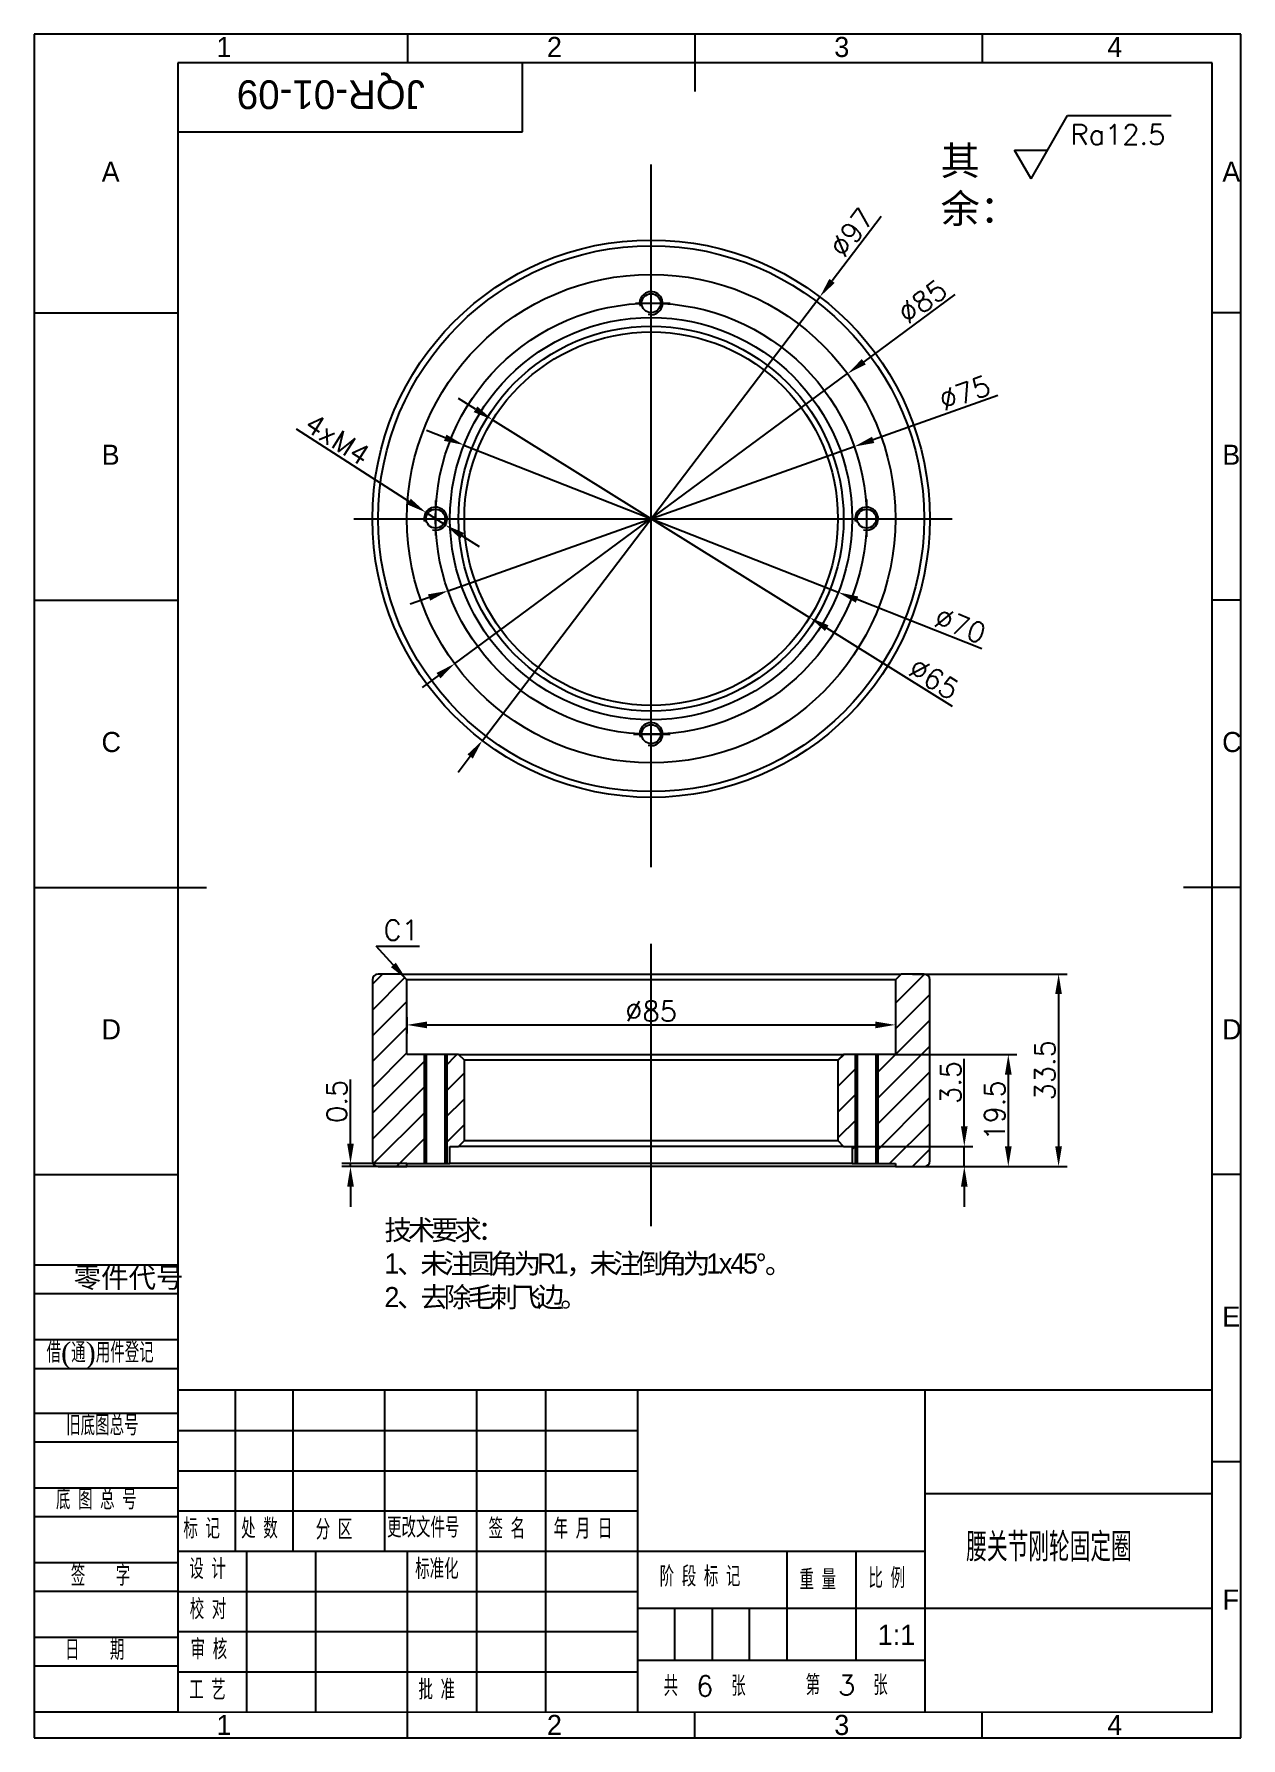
# Model space of a CAD drawing. Header units: millimetres. Extents: x 36 to 246, y 27 to 323.
import ezdxf

# ---------------------------------------------------------------- set-up
doc = ezdxf.new("R2010")
doc.units = ezdxf.units.MM
doc.layers.get('0').update_dxf_attribs({"color": 3})
doc.layers.add('尺寸', color=7, linetype='Continuous')
doc.styles.add('SLDTEXTSTYLE1', font='')
doc.styles.get("Standard").update_dxf_attribs({"font": 'txt', "bigfont": 'gbcbig.shx'})
doc.styles.add('样式 1', font='times.shx', dxfattribs={"bigfont": 'gbcbig.shx'})
doc.styles.add('长仿宋', font='', dxfattribs={"height": 3.5})
doc.styles.get('SLDTEXTSTYLE1').set_extended_font_data('汉仪长仿宋体')
doc.styles.get('长仿宋').set_extended_font_data('ChangFangSong')
doc.dimstyles.new('ISO-25', dxfattribs={"dimtxt": 3.5, "dimasz": 3.5, "dimexe": 1.5, "dimexo": 0, "dimtad": 1, "dimdsep": 46, "dimtxsty": 'Standard', "dimcen": 2.5, "dimadec": 0, "dimazin": 0, "dimtfac": 1, "dimtmove": 0, "dimatfit": 3, "dimfxl": 1, "dimarcsym": 0})
pattern_1 = [(45, (33.3087, 24.5724), (-2.245064, 2.245064), [])]

# ---------------------------------------------------------------- blocks, each defined once
blk = doc.blocks.new('*D5')
at = {"layer": 'Defpoints', "color": 0, "transparency": 16777216}
for p in [(172.77, 277.63), (114.04, 200.43)]:
    blk.add_point(p, dxfattribs=at)
at = {"layer": '尺寸', "color": 0, "lineweight": -2, "transparency": 16777216}
for p, q in [((183.42, 291.62), (174.89, 280.41)), ((114.04, 200.43), (172.77, 277.63)), ((111.92, 197.64), (109.8, 194.86))]:
    blk.add_line(p, q, dxfattribs=at)
at = {"layer": '尺寸', "color": 0, "transparency": 16777216}
for points in [[(174.42, 280.77), (175.35, 280.06), (172.77, 277.63)], [(111.45, 198), (112.38, 197.29), (114.04, 200.43)]]:
    blk.add_solid(points, dxfattribs=at)
at = {"layer": '尺寸', "color": 0, "lineweight": -3, "transparency": 16777216, "insert": (178.32, 288.85), "char_height": 3.5, "attachment_point": 5, "rotation": 52.7358}
blk.add_mtext('∅97', dxfattribs=at)
blk = doc.blocks.new('*D6')
at = {"layer": 'Defpoints', "color": 0, "transparency": 16777216}
for p in [(177.6, 264.27), (109.21, 213.79)]:
    blk.add_point(p, dxfattribs=at)
at = {"layer": '尺寸', "color": 0, "lineweight": -2, "transparency": 16777216}
for p, q in [((196.28, 278.06), (180.41, 266.35)), ((109.21, 213.79), (177.6, 264.27)), ((106.39, 211.71), (103.58, 209.63))]:
    blk.add_line(p, q, dxfattribs=at)
at = {"layer": '尺寸', "color": 0, "transparency": 16777216}
for points in [[(180.07, 266.81), (180.76, 265.88), (177.6, 264.27)], [(106.05, 212.18), (106.74, 211.24), (109.21, 213.79)]]:
    blk.add_solid(points, dxfattribs=at)
at = {"layer": '尺寸', "color": 0, "lineweight": -3, "transparency": 16777216, "insert": (190.62, 276.83), "char_height": 3.5, "attachment_point": 5, "rotation": 36.431}
blk.add_mtext('∅85', dxfattribs=at)
blk = doc.blocks.new('*D7')
at = {"layer": 'Defpoints', "color": 0, "transparency": 16777216}
for p in [(110.83, 251.84), (175.98, 226.22)]:
    blk.add_point(p, dxfattribs=at)
at = {"layer": '尺寸', "color": 0, "lineweight": -2, "transparency": 16777216}
for p, q in [((107.57, 253.12), (104.32, 254.4)), ((110.83, 251.84), (175.98, 226.22)), ((200.98, 216.39), (179.23, 224.94))]:
    blk.add_line(p, q, dxfattribs=at)
at = {"layer": '尺寸', "color": 0, "transparency": 16777216}
for points in [[(107.79, 253.66), (107.36, 252.57), (110.83, 251.84)], [(179.45, 225.48), (179.02, 224.4), (175.98, 226.22)]]:
    blk.add_solid(points, dxfattribs=at)
at = {"layer": '尺寸', "color": 0, "lineweight": -3, "transparency": 16777216, "insert": (197.2, 220.43), "char_height": 3.5, "attachment_point": 5, "rotation": 338.5331}
blk.add_mtext('∅70', dxfattribs=at)
blk = doc.blocks.new('*D8')
at = {"layer": 'Defpoints', "color": 0, "transparency": 16777216}
for p in [(115.82, 256.22), (170.99, 221.84)]:
    blk.add_point(p, dxfattribs=at)
at = {"layer": '尺寸', "color": 0, "lineweight": -2, "transparency": 16777216}
for p, q in [((112.85, 258.07), (109.88, 259.92)), ((115.82, 256.22), (170.99, 221.84)), ((195.85, 206.35), (173.96, 219.99))]:
    blk.add_line(p, q, dxfattribs=at)
at = {"layer": '尺寸', "color": 0, "transparency": 16777216}
for points in [[(113.16, 258.56), (112.54, 257.57), (115.82, 256.22)], [(174.27, 220.48), (173.65, 219.49), (170.99, 221.84)]]:
    blk.add_solid(points, dxfattribs=at)
at = {"layer": '尺寸', "color": 0, "lineweight": -3, "transparency": 16777216, "insert": (192.61, 211.16), "char_height": 3.5, "attachment_point": 5, "rotation": 328.0721}
blk.add_mtext('∅65', dxfattribs=at)
blk = doc.blocks.new('*D9')
at = {"layer": 'Defpoints', "color": 0, "transparency": 16777216}
for p in [(178.74, 251.57), (108.06, 226.48)]:
    blk.add_point(p, dxfattribs=at)
at = {"layer": '尺寸', "color": 0, "lineweight": -2, "transparency": 16777216}
for p, q in [((203.75, 260.45), (182.04, 252.75)), ((108.06, 226.48), (178.74, 251.57)), ((104.77, 225.31), (101.47, 224.14))]:
    blk.add_line(p, q, dxfattribs=at)
at = {"layer": '尺寸', "color": 0, "transparency": 16777216}
for points in [[(181.85, 253.3), (182.24, 252.2), (178.74, 251.57)], [(104.57, 225.86), (104.96, 224.76), (108.06, 226.48)]]:
    blk.add_solid(points, dxfattribs=at)
at = {"layer": '尺寸', "color": 0, "lineweight": -3, "transparency": 16777216, "insert": (197.97, 260.92), "char_height": 3.5, "attachment_point": 5, "rotation": 19.5466}
blk.add_mtext('∅75', dxfattribs=at)
blk = doc.blocks.new('*D10')
at = {"layer": 'Defpoints', "color": 0, "transparency": 16777216}
for p in [(104.22, 240.11), (107.59, 237.95)]:
    blk.add_point(p, dxfattribs=at)
at = {"layer": '尺寸', "color": 0, "lineweight": -2, "transparency": 16777216}
for p, q in [((81.62, 254.65), (101.28, 242)), ((107.59, 237.95), (104.22, 240.11)), ((110.53, 236.05), (113.47, 234.16))]:
    blk.add_line(p, q, dxfattribs=at)
at = {"layer": '尺寸', "color": 0, "transparency": 16777216}
for points in [[(101.59, 242.49), (100.96, 241.51), (104.22, 240.11)], [(110.85, 236.54), (110.21, 235.56), (107.59, 237.95)]]:
    blk.add_solid(points, dxfattribs=at)
at = {"layer": '尺寸', "color": 0, "lineweight": -3, "transparency": 16777216, "insert": (88.82, 252.83), "char_height": 3.5, "attachment_point": 5, "rotation": 327.2567}
blk.add_mtext('4xM4', dxfattribs=at)
blk = doc.blocks.new('*D11')
at = {"layer": 'Defpoints', "color": 0, "transparency": 16777216}
for p in [(100.9, 152.28), (185.9, 152.28), (185.9, 150.93)]:
    blk.add_point(p, dxfattribs=at)
at = {"layer": '尺寸', "color": 0, "lineweight": -2, "transparency": 16777216}
for p, q in [((100.9, 152.28), (100.9, 149.43)), ((185.9, 152.28), (185.9, 149.43)), ((104.4, 150.93), (182.4, 150.93))]:
    blk.add_line(p, q, dxfattribs=at)
at = {"layer": '尺寸', "color": 0, "transparency": 16777216}
for points in [[(104.4, 151.51), (104.4, 150.34), (100.9, 150.93)], [(182.4, 151.51), (182.4, 150.34), (185.9, 150.93)]]:
    blk.add_solid(points, dxfattribs=at)
at = {"layer": '尺寸', "color": 0, "lineweight": -3, "transparency": 16777216, "insert": (143.4, 153.3), "char_height": 3.5, "attachment_point": 5}
blk.add_mtext('%%c85', dxfattribs=at)
blk = doc.blocks.new('*D12')
at = {"layer": 'Defpoints', "color": 0, "transparency": 16777216}
for p in [(188.9, 159.78), (188.9, 126.28), (214.31, 126.28)]:
    blk.add_point(p, dxfattribs=at)
at = {"layer": '尺寸', "color": 0, "lineweight": -2, "transparency": 16777216}
for p, q in [((188.9, 159.78), (215.81, 159.78)), ((214.31, 156.28), (214.31, 129.78)), ((188.9, 126.28), (215.81, 126.28))]:
    blk.add_line(p, q, dxfattribs=at)
at = {"layer": '尺寸', "color": 0, "transparency": 16777216}
for points in [[(213.72, 156.28), (214.89, 156.28), (214.31, 159.78)], [(213.72, 129.78), (214.89, 129.78), (214.31, 126.28)]]:
    blk.add_solid(points, dxfattribs=at)
at = {"layer": '尺寸', "color": 0, "lineweight": -3, "transparency": 16777216, "insert": (211.93, 143.03), "char_height": 3.5, "attachment_point": 5, "rotation": 90}
blk.add_mtext('33.5', dxfattribs=at)
blk = doc.blocks.new('*D13')
at = {"layer": 'Defpoints', "color": 0, "transparency": 16777216}
for p in [(185.9, 145.78), (185.9, 126.28), (205.56, 126.28)]:
    blk.add_point(p, dxfattribs=at)
at = {"layer": '尺寸', "color": 0, "lineweight": -2, "transparency": 16777216}
for p, q in [((185.9, 145.78), (207.06, 145.78)), ((205.56, 142.28), (205.56, 129.78)), ((185.9, 126.28), (207.06, 126.28))]:
    blk.add_line(p, q, dxfattribs=at)
at = {"layer": '尺寸', "color": 0, "transparency": 16777216}
for points in [[(204.97, 142.28), (206.14, 142.28), (205.56, 145.78)], [(204.97, 129.78), (206.14, 129.78), (205.56, 126.28)]]:
    blk.add_solid(points, dxfattribs=at)
at = {"layer": '尺寸', "color": 0, "lineweight": -3, "transparency": 16777216, "insert": (203.18, 136.03), "char_height": 3.5, "attachment_point": 5, "rotation": 90}
blk.add_mtext('19.5', dxfattribs=at)
blk = doc.blocks.new('*D14')
at = {"layer": 'Defpoints', "color": 0, "transparency": 16777216}
for p in [(178.4, 129.78), (188.9, 126.28), (197.9, 126.28)]:
    blk.add_point(p, dxfattribs=at)
at = {"layer": '尺寸', "color": 0, "lineweight": -2, "transparency": 16777216}
for p, q in [((197.9, 133.28), (197.9, 145.03)), ((178.4, 129.78), (199.4, 129.78)), ((197.9, 126.28), (197.9, 129.78)), ((188.9, 126.28), (199.4, 126.28)), ((197.9, 122.78), (197.9, 119.28))]:
    blk.add_line(p, q, dxfattribs=at)
at = {"layer": '尺寸', "color": 0, "transparency": 16777216}
for points in [[(197.32, 133.28), (198.48, 133.28), (197.9, 129.78)], [(197.32, 122.78), (198.48, 122.78), (197.9, 126.28)]]:
    blk.add_solid(points, dxfattribs=at)
at = {"layer": '尺寸', "color": 0, "lineweight": -3, "transparency": 16777216, "insert": (195.53, 140.91), "char_height": 3.5, "attachment_point": 5, "rotation": 90}
blk.add_mtext('3.5', dxfattribs=at)
blk = doc.blocks.new('*D15')
at = {"layer": 'Defpoints', "color": 0, "transparency": 16777216}
for p in [(91.09, 126.78), (100.9, 126.78), (100.9, 126.28)]:
    blk.add_point(p, dxfattribs=at)
at = {"layer": '尺寸', "color": 0, "lineweight": -2, "transparency": 16777216}
for p, q in [((91.09, 130.28), (91.09, 141.45)), ((100.9, 126.78), (89.59, 126.78)), ((100.9, 126.28), (89.59, 126.28)), ((91.09, 126.28), (91.09, 126.78)), ((91.09, 122.78), (91.09, 119.28))]:
    blk.add_line(p, q, dxfattribs=at)
at = {"layer": '尺寸', "color": 0, "transparency": 16777216}
for points in [[(90.51, 130.28), (91.68, 130.28), (91.09, 126.78)], [(90.51, 122.78), (91.68, 122.78), (91.09, 126.28)]]:
    blk.add_solid(points, dxfattribs=at)
at = {"layer": '尺寸', "color": 0, "lineweight": -3, "transparency": 16777216, "insert": (88.72, 137.62), "char_height": 3.5, "attachment_point": 5, "rotation": 90}
blk.add_mtext('0.5', dxfattribs=at)
blk = doc.blocks.new('粗糙度')
for p, q in [((0, 0), (6.35, 11)), ((6.35, 11), (24.35, 11)), ((-2.89, 5), (2.89, 5)), ((0, 0), (-2.89, 5))]:
    blk.add_line(p, q)
blk.add_attdef('RAA.A', (6.86, 5.95), '', height=3.5)

msp = doc.modelspace()

# ---------------------------------------------------------------- hatches: boundary and pattern name
at = {"layer": '尺寸', "lineweight": -3}
h = msp.add_hatch(dxfattribs=at)
h.set_pattern_fill('ANSI31', color=256, style=0)
h.set_pattern_definition(pattern_1)
edge = h.paths.add_edge_path(flags=0)
edge.add_line((95.903, 126.282), (100.903, 126.282))
edge.add_line((100.903, 126.282), (100.903, 126.782))
edge.add_line((100.903, 126.782), (104.253, 126.782))
edge.add_line((104.253, 126.782), (104.253, 145.782))
edge.add_line((104.253, 145.782), (100.903, 145.782))
edge.add_line((100.903, 145.782), (100.903, 158.782))
edge.add_line((100.903, 158.782), (99.903, 159.782))
edge.add_line((99.903, 159.782), (95.903, 159.782))
edge.add_arc((95.903, 158.782), 1, 90, 180)
edge.add_line((94.903, 158.782), (94.903, 127.282))
edge.add_arc((95.903, 127.282), 1, 180, 270)
h = msp.add_hatch(dxfattribs=at)
h.set_pattern_fill('ANSI31', color=256, style=0)
h.set_pattern_definition(pattern_1)
edge = h.paths.add_edge_path(flags=0)
edge.add_line((182.553, 126.782), (185.903, 126.782))
edge.add_line((185.903, 126.782), (185.903, 126.282))
edge.add_line((185.903, 126.282), (190.903, 126.282))
edge.add_arc((190.903, 127.282), 1, 270, 360)
edge.add_line((191.903, 127.282), (191.903, 158.782))
edge.add_arc((190.903, 158.782), 1, 0, 90)
edge.add_line((190.903, 159.782), (186.903, 159.782))
edge.add_line((186.903, 159.782), (185.903, 158.782))
edge.add_line((185.903, 158.782), (185.903, 145.782))
edge.add_line((185.903, 145.782), (182.553, 145.782))
edge.add_line((182.553, 145.782), (182.553, 126.782))
h = msp.add_hatch(dxfattribs=at)
h.set_pattern_fill('ANSI31', color=256, style=0)
h.set_pattern_definition(pattern_1)
h.paths.add_polyline_path([(107.553, 145.782), (107.553, 126.782), (108.403, 126.782), (108.403, 130.282), (109.903, 130.282), (110.903, 131.282), (110.903, 144.782), (109.903, 145.782)], flags=0)
h = msp.add_hatch(dxfattribs=at)
h.set_pattern_fill('ANSI31', color=256, style=0)
h.set_pattern_definition(pattern_1)
h.paths.add_polyline_path([(178.403, 130.282), (178.403, 126.782), (179.253, 126.782), (179.253, 145.782), (176.903, 145.782), (175.903, 144.782), (175.903, 131.282), (176.903, 130.282)], flags=0)

# ---------------------------------------------------------------- linework, layer by layer
for p, q in [((246.035, 323.367), (36.035, 323.367)), ((36.035, 323.367), (36.035, 26.838)), ((101.035, 323.367), (101.035, 318.367)), ((151.035, 323.367), (151.035, 313.367)), ((201.035, 323.367), (201.035, 318.367)), ((246.035, 26.838), (246.035, 323.367)), ((241.035, 318.367), (61.035, 318.367)), ((61.035, 318.367), (61.035, 31.367)), ((121.035, 306.367), (121.035, 318.367)), ((241.035, 31.339), (241.035, 318.367)), ((61.035, 306.367), (121.035, 306.367)), ((143.403, 178.406), (143.403, 300.65)), ((140.665, 276.528), (146.707, 276.528)), ((36.035, 274.867), (61.035, 274.867)), ((246.035, 274.867), (241.035, 274.867)), ((105.903, 242.165), (105.903, 236.115)), ((180.903, 242.373), (180.903, 235.874)), ((91.684, 239.028), (195.766, 239.028)), ((36.035, 224.867), (61.035, 224.867)), ((246.035, 224.867), (241.035, 224.867)), ((140.333, 201.528), (146.702, 201.528)), ((36.035, 174.867), (66.035, 174.867)), ((246.035, 174.867), (236.035, 174.867)), ((143.403, 115.88), (143.403, 165.045)), ((94.903, 158.782), (94.903, 127.282)), ((99.903, 159.782), (95.903, 159.782)), ((99.903, 159.782), (186.903, 159.782)), ((100.903, 158.782), (99.903, 159.782)), ((185.903, 158.782), (100.903, 158.782)), ((100.903, 145.782), (100.903, 158.782)), ((186.903, 159.782), (185.903, 158.782)), ((185.903, 158.782), (185.903, 145.782)), ((190.903, 159.782), (186.903, 159.782)), ((191.903, 127.282), (191.903, 158.782)), ((104.253, 145.782), (100.903, 145.782)), ((103.903, 145.782), (103.903, 126.782)), ((104.253, 145.782), (104.253, 126.782)), ((107.553, 145.782), (104.253, 145.782)), ((107.553, 126.782), (107.553, 145.782)), ((109.903, 145.782), (107.553, 145.782)), ((107.903, 126.782), (107.903, 145.782)), ((110.903, 144.782), (109.903, 145.782)), ((109.903, 145.782), (176.903, 145.782)), ((176.903, 145.782), (175.903, 144.782)), ((179.253, 145.782), (176.903, 145.782)), ((178.903, 145.782), (178.903, 126.782)), ((179.253, 145.782), (179.253, 126.782)), ((182.553, 145.782), (179.253, 145.782)), ((182.553, 126.782), (182.553, 145.782)), ((185.903, 145.782), (182.553, 145.782)), ((182.903, 126.782), (182.903, 145.782)), ((110.903, 130.782), (110.903, 144.782)), ((175.903, 144.782), (110.903, 144.782)), ((175.903, 144.782), (175.903, 130.782)), ((109.903, 129.782), (110.903, 130.782)), ((110.903, 130.782), (175.903, 130.782)), ((175.903, 130.782), (176.903, 129.782)), ((108.403, 129.782), (109.903, 129.782)), ((108.403, 126.782), (108.403, 129.782)), ((176.903, 129.782), (109.903, 129.782)), ((176.903, 129.782), (178.403, 129.782)), ((178.403, 129.782), (178.403, 126.782)), ((36.035, 124.867), (61.035, 124.867)), ((95.903, 126.282), (100.903, 126.282)), ((100.903, 126.782), (104.253, 126.782)), ((100.903, 126.282), (100.903, 126.782)), ((185.903, 126.282), (100.903, 126.282)), ((104.253, 126.782), (107.553, 126.782)), ((107.553, 126.782), (108.403, 126.782)), ((178.403, 126.782), (108.403, 126.782)), ((178.403, 126.782), (179.253, 126.782)), ((179.253, 126.782), (182.553, 126.782)), ((182.553, 126.782), (185.903, 126.782)), ((185.903, 126.782), (185.903, 126.282)), ((185.903, 126.282), (190.903, 126.282)), ((246.035, 124.867), (241.035, 124.867)), ((36.035, 109.157), (61.035, 109.157)), ((36.035, 104.157), (61.035, 104.157)), ((36.035, 96.157), (61.035, 96.157)), ((36.035, 91.157), (61.035, 91.157)), ((61.048, 87.388), (61.033, 31.388)), ((241.035, 87.339), (61.035, 87.339)), ((71.035, 87.339), (71.035, 59.339)), ((81.035, 87.339), (81.035, 59.339)), ((97.035, 87.339), (97.035, 59.339)), ((113.035, 87.339), (113.035, 31.339)), ((125.035, 87.339), (125.035, 31.339)), ((141.035, 87.339), (141.035, 31.339)), ((191.035, 87.339), (191.035, 31.339)), ((36.035, 83.367), (61.035, 83.367)), ((61.035, 80.339), (141.035, 80.339)), ((36.035, 78.367), (61.035, 78.367)), ((246.035, 74.867), (241.035, 74.867)), ((61.035, 73.339), (141.035, 73.339)), ((36.035, 70.367), (61.035, 70.367)), ((241.035, 69.339), (191.035, 69.339)), ((36.035, 65.367), (61.035, 65.367)), ((61.035, 66.339), (141.035, 66.339)), ((61.035, 59.339), (191.035, 59.339)), ((73.035, 31.339), (73.035, 59.339)), ((85.035, 31.339), (85.035, 59.339)), ((101.035, 31.339), (101.035, 59.339)), ((167.035, 59.339), (167.035, 40.339)), ((179.035, 59.339), (179.035, 40.339)), ((36.035, 57.367), (61.035, 57.367)), ((36.035, 52.367), (61.035, 52.367)), ((61.035, 52.339), (141.035, 52.339)), ((241.035, 49.339), (141.035, 49.339)), ((147.535, 40.339), (147.535, 49.339)), ((154.035, 49.339), (154.035, 40.339)), ((160.535, 40.339), (160.535, 49.339)), ((61.035, 45.339), (141.035, 45.339)), ((36.035, 44.367), (61.035, 44.367)), ((36.035, 39.367), (61.035, 39.367)), ((191.035, 40.339), (141.035, 40.339)), ((167.035, 40.339), (160.535, 40.339)), ((61.035, 38.339), (141.035, 38.339)), ((36.033, 31.395), (61.033, 31.388)), ((61.033, 31.388), (241.035, 31.339)), ((101.035, 26.838), (101.035, 31.338)), ((151.034, 26.838), (151.034, 31.364)), ((189.725, 31.364), (189.725, 31.353)), ((201.035, 26.838), (201.035, 31.35)), ((36.035, 26.838), (246.035, 26.838))]:
    msp.add_line(p, q, dxfattribs=at)
for centre, radius in [((143.403, 239.028), 48.5), ((143.403, 239.028), 47.5), ((143.403, 239.028), 42.5), ((143.403, 239.028), 37.5), ((143.403, 276.528), 1.65), ((143.403, 239.028), 35), ((143.403, 239.028), 33.5), ((143.403, 239.028), 32.5), ((105.903, 239.028), 1.65), ((180.903, 239.028), 1.65), ((143.403, 201.528), 1.65)]:
    msp.add_circle(centre, radius, dxfattribs=at)
for centre, radius, start, end in [((143.403, 276.528), 2, 255, 195), ((105.903, 239.028), 2, 255, 195), ((180.903, 239.028), 2, 255, 195), ((143.403, 201.528), 2, 255, 195), ((95.903, 158.782), 1, 90, 180), ((190.903, 158.782), 1, 0, 90), ((95.903, 127.282), 1, 180, 270), ((190.903, 127.282), 1, 270, 0)]:
    msp.add_arc(centre, radius, start, end, dxfattribs=at)

# ---------------------------------------------------------------- block references
msp.add_blockref('粗糙度', (209.521, 298.177), dxfattribs=at).add_auto_attribs({'RAA.A': 'Ra12.5'})

# ---------------------------------------------------------------- texts
at = {"layer": '尺寸', "lineweight": -3, "char_height": 3.5}
for s, insert, attachment_point, style in [('1', (69.08, 322.874), 2, 'SLDTEXTSTYLE1'), ('2', (126.58, 322.874), 2, 'SLDTEXTSTYLE1'), ('3', (176.58, 322.874), 2, 'SLDTEXTSTYLE1'), ('4', (224.08, 322.874), 2, 'SLDTEXTSTYLE1'), ('A', (49.356, 301.16), 2, 'SLDTEXTSTYLE1'), ('A', (244.356, 301.16), 2, 'SLDTEXTSTYLE1'), ('B', (49.356, 251.91), 2, 'SLDTEXTSTYLE1'), ('B', (244.356, 251.91), 2, 'SLDTEXTSTYLE1'), ('C', (49.462, 201.91), 2, 'SLDTEXTSTYLE1'), ('C', (244.462, 201.91), 2, 'SLDTEXTSTYLE1'), ('D', (49.465, 151.91), 2, 'SLDTEXTSTYLE1'), ('D', (244.465, 151.91), 2, 'SLDTEXTSTYLE1'), ('{\\fChangFangSong|b0|i0|c134|p49;零件代号}', (42.925, 108.693), 1, '样式 1'), ('E', (244.353, 101.91), 2, 'SLDTEXTSTYLE1'), ('借(通)用件登记', (38.21, 95.647), 1, '样式 1'), ('旧底图总号', (41.615, 82.989), 1, '样式 1'), ('底 图 总 号', (39.841, 70.09), 1, '样式 1'), ('  签    字', (46.278, 56.808), 2, '样式 1'), ('F', (244.26, 52.66), 2, 'SLDTEXTSTYLE1'), ('  日    期', (45.255, 43.915), 2, '样式 1'), ('1', (69.08, 30.847), 2, 'SLDTEXTSTYLE1'), ('2', (126.58, 30.847), 2, 'SLDTEXTSTYLE1'), ('3', (176.58, 30.847), 2, 'SLDTEXTSTYLE1'), ('4', (224.08, 30.847), 2, 'SLDTEXTSTYLE1')]:
    msp.add_mtext(s, dxfattribs=dict(at, insert=insert, attachment_point=attachment_point, style=style))
at = {"layer": '尺寸', "lineweight": -3, "insert": (104.023, 310.317), "char_height": 5, "width": 38.64381, "attachment_point": 1, "rotation": 180, "style": '长仿宋'}
msp.add_mtext('JQR-01-09', dxfattribs=at)
at = {"layer": '尺寸', "lineweight": -3, "attachment_point": 1}
for s, insert, char_height, width, style in [('其余：', (193.783, 303.827), 5, 17.96024, '长仿宋'), ('{\\Ftimes,gbcbig|c134;\\T0.75;技术要求：\\fChangFangSong|b0|i0|c134|p49;\\P1\\Ftimes,gbcbig|c134;、未注圆角为\\fChangFangSong|b0|i0|c134|p49;R1\\Ftimes,gbcbig|c134;，未注倒角为\\fChangFangSong|b0|i0|c134|p49;1x45°\\Ftimes,gbcbig|c134;。\\fChangFangSong|b0|i0|c134|p49;\\P2\\Ftimes,gbcbig|c134;、去除毛刺飞边。}', (96.995, 116.982), 3.5, 99.40315, '长仿宋'), ('标 记', (62.01, 65.026), 3.5, 10.57883, '样式 1'), ('处 数', (72.069, 65.035), 3.5, 10.57883, '样式 1'), ('更改文件号', (97.447, 65.207), 3.5, 17.69977, '样式 1'), ('签 名', (115.117, 65.009), 3.5, 10.57883, '样式 1'), ('年 月 日', (126.445, 65), 3.5, 16.36525, '样式 1'), ('分 区', (85.033, 64.866), 3.5, 10.57883, '样式 1'), ('腰关节刚轮固定圈', (198.237, 62.547), 5, 39.00458, '样式 1'), ('设 计', (63.032, 57.998), 3.5, 9.58608, '样式 1'), ('标准化', (102.347, 57.998), 3.5, 9.58608, '样式 1'), ('阶 段 标 记', (144.892, 56.691), 3.5, 24.94237, '样式 1'), ('重 量', (169.221, 56.129), 3.5, 12.19374, '样式 1'), ('比 例', (181.221, 56.401), 3.5, 12.19374, '样式 1'), ('校 对', (63.116, 50.998), 3.5, 9.58608, '样式 1'), ('1:1', (182.846, 46.524), 3.5, 6.63686, '长仿宋'), ('审 核', (63.27, 43.996), 3.5, 9.58608, '样式 1'), ('工 艺', (63.008, 36.948), 3.5, 9.58608, '样式 1'), ('批 准', (102.92, 36.989), 3.5, 9.58608, '样式 1')]:
    msp.add_mtext(s, dxfattribs=dict(at, insert=insert, char_height=char_height, width=width, style=style))
at = {"layer": '尺寸', "lineweight": -3, "char_height": 3.5, "attachment_point": 1}
for s, insert, width in [('C1', (96.841, 169.171), 10.16164), ('共 6 张', (145.583, 37.632), 23.5211), ('第 3 张', (170.291, 37.786), 23.5211)]:
    msp.add_mtext(s, dxfattribs=dict(at, insert=insert, width=width))

# ---------------------------------------------------------------- dimensions: what is measured, and where the dimension line sits
at = {"layer": '尺寸', "lineweight": -3}
dim = msp.add_diameter_dim_2p(p1=(114.037, 200.429), p2=(172.77, 277.627), dimstyle='ISO-25', dxfattribs=at)
dim.commit()
dim.dimension.update_dxf_attribs({"geometry": '*D5', "text_midpoint": (178.322, 288.847)})
for p1, p2, picture, middle in [((109.209, 213.789), (177.598, 264.267), '*D6', (192.026, 274.916)), ((108.065, 226.481), (178.742, 251.574), '*D9', (198.767, 258.684)), ((115.82, 256.216), (170.987, 221.84), '*D8', (191.354, 209.149)), ((110.831, 251.837), (175.975, 226.219), '*D7', (196.329, 218.215))]:
    dim = msp.add_diameter_dim_2p(p1=p1, p2=p2, dimstyle='ISO-25', dxfattribs=at)
    dim.commit()
    dim.dimension.update_dxf_attribs({"geometry": picture, "text_midpoint": middle, "dimtype": 163})
dim = msp.add_diameter_dim_2p(p1=(107.586, 237.946), p2=(104.221, 240.11), dimstyle='ISO-25', override={"dimpost": '4xM<>'}, dxfattribs=at)
dim.commit()
dim.dimension.update_dxf_attribs({"geometry": '*D10', "text_midpoint": (87.54, 250.837), "dimtype": 163})
for base, p1, p2, picture, middle in [((214.307, 126.282), (188.903, 159.782), (188.903, 126.282), '*D12', (211.932, 143.032)), ((205.556, 126.282), (185.903, 145.782), (185.903, 126.282), '*D13', (203.181, 136.032)), ((91.094, 126.782), (100.903, 126.282), (100.903, 126.782), '*D15', (88.719, 137.615))]:
    dim = msp.add_linear_dim(base=base, p1=p1, p2=p2, angle=90, dimstyle='ISO-25', dxfattribs=at)
    dim.commit()
    dim.dimension.update_dxf_attribs({"geometry": picture, "text_midpoint": middle})
dim = msp.add_linear_dim(base=(185.903, 150.927), p1=(100.903, 152.282), p2=(185.903, 152.282), dimstyle='ISO-25', override={"dimpost": '%%c<>'}, dxfattribs=at)
dim.commit()
dim.dimension.update_dxf_attribs({"geometry": '*D11', "text_midpoint": (143.403, 153.302)})
dim = msp.add_linear_dim(base=(197.9, 126.282), p1=(178.403, 129.782), p2=(188.903, 126.282), angle=90, dimstyle='ISO-25', dxfattribs=at)
dim.commit()
dim.dimension.update_dxf_attribs({"geometry": '*D14', "text_midpoint": (197.9, 140.907), "dimtype": 160})

# ---------------------------------------------------------------- leaders
msp.add_leader([(100.903, 158.782), (95.571, 164.65), (103.113, 164.65)], dimstyle='ISO-25', override={"dimgap": 0.625, "dimtad": 0}, dxfattribs=at)

doc.saveas('drawing.dxf')
